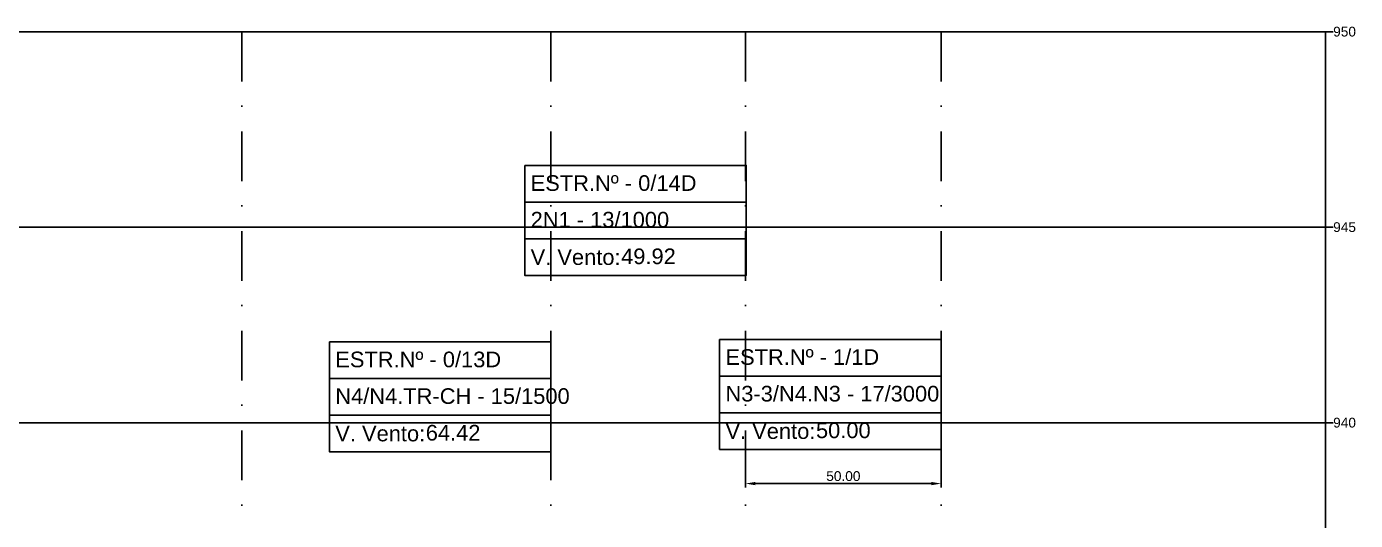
# Model space of a CAD drawing. Header units: metres. Extents: x -121 to 9872, y 3505 to 10721.
# Drawn here: x 756.1 to 1095.9, y 4080.2 to 4206.5 of the extents above; entities that cross this region are included whole.
import ezdxf
from ezdxf.enums import TextEntityAlignment as Align

# ---------------------------------------------------------------- set-up
doc = ezdxf.new("R2010")
doc.units = ezdxf.units.M
doc.header["$PDMODE"] = 2
doc.linetypes.add('DASHDOT', pattern=[25.4, 12.7, -6.35, 0, -6.35])
for name, color, linetype in [('Cabeçalho', 7, 'Continuous'), ('cotas', 7, 'Continuous'), ('Grade', 9, 'Continuous'), ('Ind.Rot', 8, 'DASHDOT'), ('Perfil - Caixa', 251, 'Continuous'), ('Perfil - Texto Geral', 7, 'Continuous')]:
    doc.layers.add(name, color=color, linetype=linetype)
doc.styles.add('Arial', font='arial.ttf')
doc.styles.add('SIMM-PADRÃO_(TXT)', font='arial.ttf', dxfattribs={"height": 2})
doc.styles.get("Standard").update_dxf_attribs({"font": 'arial.ttf'})
doc.dimstyles.new('ISO-25', dxfattribs={"dimtxt": 2.5, "dimasz": 2.5, "dimexe": 1.25, "dimexo": 0.625, "dimtad": 1, "dimzin": 1, "dimtxsty": 'Standard', "dimcen": 2.5, "dimaunit": 1, "dimadec": 3, "dimazin": 3, "dimtfac": 1, "dimtmove": 0, "dimatfit": 3, "dimfxlon": 1, "dimarcsym": 0})

# ---------------------------------------------------------------- blocks, each defined once
blk = doc.blocks.new('*D303')
at = {"layer": 'cotas', "color": 0, "lineweight": -2, "transparency": 16777216}
for p, q in [((939.94, 4088.6), (939.94, 4090.85)), ((989.94, 4088.6), (989.94, 4090.85)), ((942.44, 4089.6), (987.44, 4089.6))]:
    blk.add_line(p, q, dxfattribs=at)
at = {"layer": 'cotas', "color": 0, "transparency": 16777216}
for points in [[(942.44, 4090.02), (942.44, 4089.18), (939.94, 4089.6)], [(987.44, 4090.02), (987.44, 4089.18), (989.94, 4089.6)]]:
    blk.add_solid(points, dxfattribs=at)
at = {"layer": 'Defpoints', "color": 0, "transparency": 16777216}
for p in [(989.94, 4089.6), (989.94, 4079.19), (939.94, 4032.33)]:
    blk.add_point(p, dxfattribs=at)
at = {"layer": 'cotas', "color": 0, "transparency": 16777216, "insert": (964.94, 4091.5), "char_height": 2.5, "attachment_point": 5}
blk.add_mtext('50.00', dxfattribs=at)
blk = doc.blocks.new('Bloco P Sup')
at = {"layer": 'Cabeçalho'}
blk.add_lwpolyline([(-11.66, -3.34), (44.97, -3.34), (44.97, -31.45), (-11.66, -31.45)], close=True, dxfattribs=at)
for points in [[(-11.66, -12.71), (44.97, -12.71)], [(-11.66, -22.08), (44.97, -22.08)], [(-11.66, -31.45), (44.97, -31.45)]]:
    blk.add_lwpolyline(points, dxfattribs=at)
at = {"layer": 'Cabeçalho', "style": 'Arial'}
blk.add_text('V. Vento:', height=4, dxfattribs=at).set_placement((-10.16, -26.77), align=Align.MIDDLE_LEFT)
at = {"layer": 'Cabeçalho', "style": 'SIMM-PADRÃO_(TXT)'}
for tag, p in [('ESTRUTURANUM', (-10.16, -11.03)), ('TIPO_ESFORÇO', (-10.16, -20.4)), ('VÃOVENTO', (12.97, -29.77))]:
    blk.add_attdef(tag, text='', height=4, dxfattribs=at).set_placement(p, align=Align.BOTTOM_LEFT)

msp = doc.modelspace()

# ---------------------------------------------------------------- linework, layer by layer
at = {"layer": 'Grade'}
for points in [[(-91.483, 4155.169), (1088.165, 4155.169)], [(-91.483, 4105.169), (1088.165, 4105.169)]]:
    msp.add_lwpolyline(points, dxfattribs=at)
at = {"layer": 'Ind.Rot', "linetype": 'DASHDOT'}
for p, q in [((811.133, 4205.169), (811.133, 3505.169)), ((890.118, 4205.169), (890.146, 3505.169)), ((939.939, 4205.169), (939.939, 3505.169)), ((989.939, 4205.169), (989.938, 3505.169))]:
    msp.add_line(p, q, dxfattribs=at)
at = {"layer": 'Perfil - Caixa'}
for p, q in [((1088.165, 4205.169), (1090.165, 4205.169)), ((1088.165, 4155.169), (1090.165, 4155.169)), ((1088.165, 4105.169), (1090.165, 4105.169))]:
    msp.add_line(p, q, dxfattribs=at)
msp.add_lwpolyline([(-91.483, 4205.169), (1088.165, 4205.169)], dxfattribs=at)
msp.add_lwpolyline([(-91.483, 4205.169), (1088.165, 4205.169), (1088.165, 3555.169), (-91.483, 3555.169)], close=True, dxfattribs=at)

# ---------------------------------------------------------------- block references
at = {"layer": 'Cabeçalho'}
for p, values in [((895.155, 4174.285), {'ESTRUTURANUM': 'ESTR.Nº - 0/14D', 'TIPO_ESFORÇO': '2N1 - 13/1000', 'VÃOVENTO': '49.92'}), ((845.21, 4129.174), {'ESTRUTURANUM': 'ESTR.Nº - 0/13D', 'TIPO_ESFORÇO': 'N4/N4.TR-CH - 15/1500', 'VÃOVENTO': '64.42'}), ((944.97, 4129.795), {'ESTRUTURANUM': 'ESTR.Nº - 1/1D', 'TIPO_ESFORÇO': 'N3-3/N4.N3 - 17/3000', 'VÃOVENTO': '50.00'})]:
    msp.add_blockref('Bloco P Sup', p, dxfattribs=at).add_auto_attribs(values)

# ---------------------------------------------------------------- texts
at = {"layer": 'Perfil - Texto Geral', "color": 0, "linetype": 'Continuous', "lineweight": -2, "char_height": 2.5, "attachment_point": 4, "style": 'Arial'}
for s, insert in [('950', (1090.165, 4205.169)), ('945', (1090.165, 4155.169)), ('940', (1090.165, 4105.169))]:
    msp.add_mtext(s, dxfattribs=dict(at, insert=insert))

# ---------------------------------------------------------------- dimensions: what is measured, and where the dimension line sits
at = {"layer": 'cotas'}
dim = msp.add_linear_dim(base=(989.938, 4089.599), p1=(939.939, 4032.33), p2=(989.938, 4079.19), dimstyle='ISO-25', dxfattribs=at)
dim.commit()
dim.dimension.update_dxf_attribs({"geometry": '*D303', "text_midpoint": (964.938, 4091.5)})

doc.saveas('drawing.dxf')
